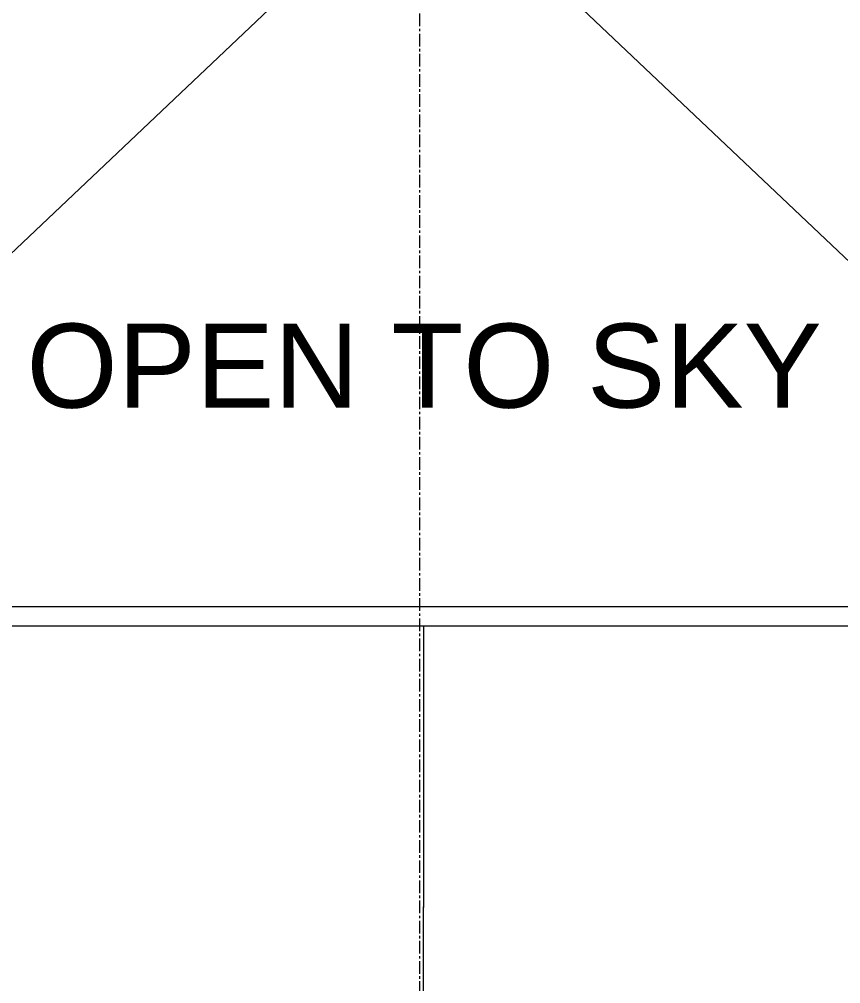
# Model space of a CAD drawing. Header units: inches. Extents: x 719368 to 6315912, y -2624014 to 446967.
# Drawn here: x 6166113 to 6171003, y -2406217 to -2400476 of the extents above; entities that cross this region are included whole.
import ezdxf
from ezdxf.lldxf.tags import DXFTag

# ---------------------------------------------------------------- set-up
doc = ezdxf.new("R2010")
doc.units = ezdxf.units.IN
doc.header["$LTSCALE"] = 20
doc.header["$MEASUREMENT"] = 0
doc.header["$PDMODE"] = 3
doc.linetypes.add('CENTER', pattern=[2, 1.25, -0.25, 0.25, -0.25])
doc.layers.get('Defpoints').update_dxf_attribs({"lineweight": 25})
for name, color, linetype, lineweight in [('DIM', 7, 'Continuous', 13), ('GRID', 202, 'CENTER', 5), ('hatch', 6, 'Continuous', 0), ('Text', 7, 'Continuous', 15)]:
    doc.layers.add(name, color=color, linetype=linetype, lineweight=lineweight)
doc.styles.add('L120', font='simplex.shx', dxfattribs={"height": 1})
doc.styles.add('Tabrej', font='romans.shx')
tags = doc.linetypes.add('DASHED', pattern=[0.75, 0.5, -0.25]).pattern_tags.tags
tags[6:7] = [DXFTag(74, 4), DXFTag(75, 0), DXFTag(340, '0'), DXFTag(46, 1.0), DXFTag(50, 0.0), DXFTag(44, 0.0), DXFTag(45, 0.0)]
tags[4:5] = [DXFTag(74, 4), DXFTag(75, 0), DXFTag(340, '0'), DXFTag(46, 1.0), DXFTag(50, 0.0), DXFTag(44, 0.0), DXFTag(45, 0.0)]
doc.dimstyles.new('DIM', dxfattribs={"dimtxt": 0.8, "dimasz": 0.4, "dimexe": 0.18, "dimexo": 0.0625, "dimgap": 0.1, "dimtad": 0, "dimdec": 3, "dimzin": 0, "dimdsep": 46, "dimtxsty": 'Tabrej', "dimcen": 0, "dimclrd": 251, "dimclre": 256, "dimclrt": 7, "dimadec": 0, "dimazin": 0, "dimtfac": 1, "dimtdec": 3, "dimtofl": 0, "dimtmove": 0, "dimatfit": 3, "dimfxl": 0, "dimtolj": 1, "dimtzin": 0, "dimlwd": -1, "dimlwe": -1, "dimarcsym": 0})

# ---------------------------------------------------------------- blocks, each defined once
blk = doc.blocks.new('*D661')
at = {"layer": 'Defpoints', "color": 0}
for p in [(6168497.7, -2404085.8), (6168497.7, -2407435.8), (6168518.7, -2407435.8)]:
    blk.add_point(p, dxfattribs=at)
at = {"layer": 'DIM'}
for p, q in [((6168497.8, -2404085.8), (6168518.8, -2404085.8)), ((6168497.8, -2407435.8), (6168518.8, -2407435.8))]:
    blk.add_line(p, q, dxfattribs=at)
at = {"layer": 'DIM', "color": 251}
for p, q in [((6168518.7, -2404086.2), (6168518.7, -2405757.9)), ((6168518.7, -2407435.4), (6168518.7, -2405763.6))]:
    blk.add_line(p, q, dxfattribs=at)
for points in [[(6168518.6, -2404086.2), (6168518.7, -2404086.2), (6168518.7, -2404085.8)], [(6168518.6, -2407435.4), (6168518.7, -2407435.4), (6168518.7, -2407435.8)]]:
    blk.add_solid(points, dxfattribs=at)
at = {"layer": 'DIM', "color": 7, "insert": (6168518.7, -2405760.8), "char_height": 0.5, "attachment_point": 5, "rotation": 90, "style": 'Tabrej'}
blk.add_mtext('\\A1;3350.000\\P [10990\'-10"]', dxfattribs=at)

msp = doc.modelspace()

# ---------------------------------------------------------------- linework, layer by layer
at = {"layer": 'DIM'}
for p, q in [((6165315.369, -2403970.7585), (6171680.0999, -2403970.7585)), ((6165267.7345, -2404085.7585), (6171727.7345, -2404085.7585))]:
    msp.add_line(p, q, dxfattribs=at)
at = {"layer": 'GRID', "color": 190, "ltscale": 3}
msp.add_line((6168497.7345, -2425117.1627), (6168497.7345, -2375983.4931), dxfattribs=at)
at = {"layer": 'hatch', "linetype": 'DASHED', "ltscale": 0.05}
for p, q in [((6164599.0517, -2403256.1686), (6172466.4172, -2395808.8033)), ((6164599.0517, -2395808.8033), (6172466.4172, -2403256.1686))]:
    msp.add_line(p, q, dxfattribs=at)

# ---------------------------------------------------------------- texts
at = {"layer": 'Text', "lineweight": 30, "insert": (6166155.2965, -2402287.5778), "char_height": 500, "width": 9930.81553, "attachment_point": 1, "style": 'L120'}
msp.add_mtext('{\\fArial|b0|i0|c0|p34;OPEN TO SKY}', dxfattribs=at)

# ---------------------------------------------------------------- dimensions: what is measured, and where the dimension line sits
at = {"layer": 'DIM'}
dim = msp.add_linear_dim(base=(6168518.6615, -2407435.7585), p1=(6168497.7345, -2404085.7585), p2=(6168497.7345, -2407435.7585), angle=90, text='<>\\P[]', dimstyle='DIM', override={"dimtxt": 0.5, "dimarcsym": 1}, dxfattribs=at)
dim.commit()
dim.dimension.update_dxf_attribs({"geometry": '*D661', "text_midpoint": (6168518.6615, -2405760.7585)})

doc.saveas('drawing.dxf')
